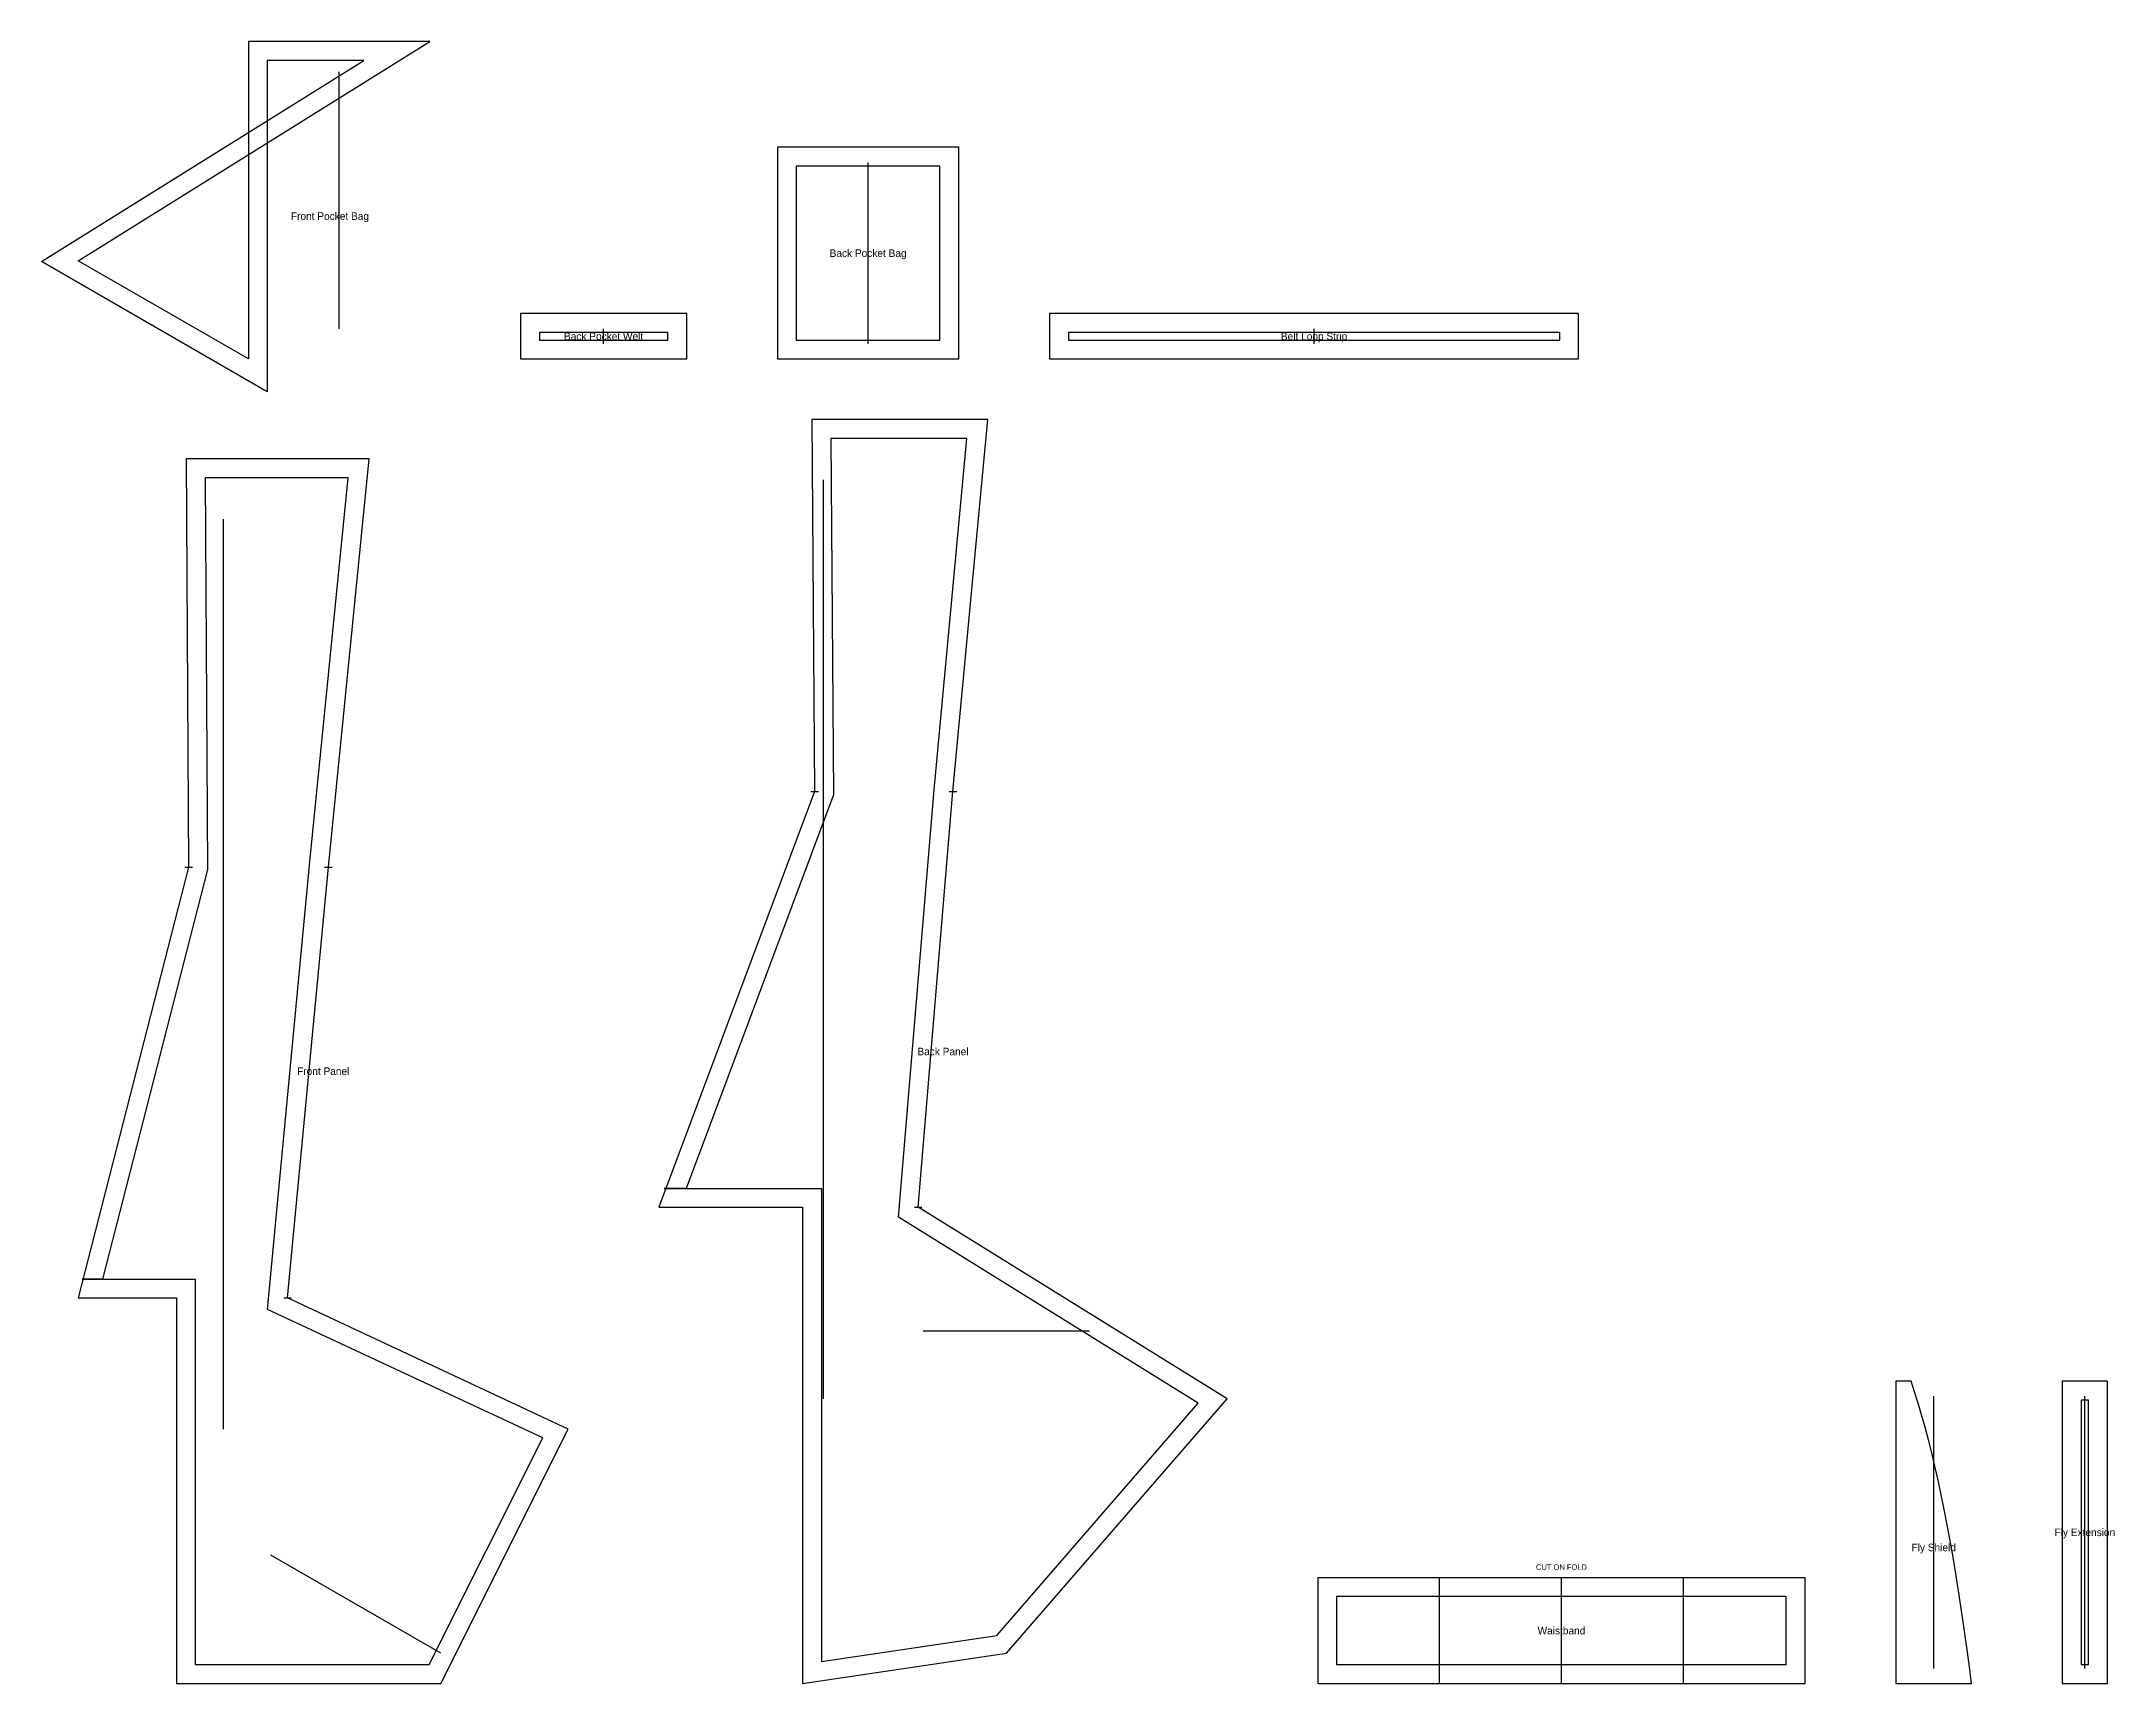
# Model space of a CAD drawing. Header units: inches. Extents: x -1.2 to 67.4, y 0 to 54.3.
import ezdxf
from ezdxf.enums import TextEntityAlignment as Align

# ---------------------------------------------------------------- set-up
doc = ezdxf.new("R2010")
doc.units = ezdxf.units.IN
for name, color, linetype in [('CUT', 7, 'CONTINUOUS'), ('GRAIN', 3, 'Continuous'), ('INTERNAL', 6, 'Continuous'), ('NOTCH', 1, 'CONTINUOUS'), ('SEAM_ALLOWANCE', 8, 'Continuous'), ('TEXT', 2, 'CONTINUOUS')]:
    doc.layers.add(name, color=color, linetype=linetype)

msp = doc.modelspace()

# ---------------------------------------------------------------- linework, layer by layer
at = {"layer": 'CUT'}
for points in [[(5.629, 43.8), (0, 47.05), (11.629, 54.3), (5.629, 54.3)], [(23.129, 43.8), (29.129, 43.8), (29.129, 50.8), (23.129, 50.8)], [(14.629, 43.8), (20.129, 43.8), (20.129, 45.3), (14.629, 45.3)], [(32.129, 43.8), (49.629, 43.8), (49.629, 45.3), (32.129, 45.3)], [(23.96, 0), (30.71, 1), (38, 9.415), (27.785, 15.75), (28.935, 29.5), (30.085, 41.8), (24.266, 41.8), (24.358, 29.5), (19.21, 15.75), (19.38, 15.75), (19.549, 15.75), (19.719, 15.75), (19.889, 15.75), (20.058, 15.75), (20.228, 15.75), (20.398, 15.75), (20.567, 15.75), (20.737, 15.75), (20.906, 15.75), (21.076, 15.75), (21.246, 15.75), (21.415, 15.75), (21.585, 15.75), (21.755, 15.75), (21.924, 15.75), (22.094, 15.75), (22.264, 15.75), (22.433, 15.75), (22.603, 15.75), (22.773, 15.75), (22.942, 15.75), (23.112, 15.75), (23.281, 15.75), (23.451, 15.75), (23.621, 15.75), (23.79, 15.75), (23.96, 15.75)], [(3.25, 0), (12, 0), (16.21, 8.415), (6.925, 12.75), (8.275, 27), (9.625, 40.5), (3.569, 40.5), (3.652, 27), (0, 12.75), (0.135, 12.75), (0.271, 12.75), (0.406, 12.75), (0.542, 12.75), (0.677, 12.75), (0.812, 12.75), (0.948, 12.75), (1.083, 12.75), (1.219, 12.75), (1.354, 12.75), (1.49, 12.75), (1.625, 12.75), (1.76, 12.75), (1.896, 12.75), (2.031, 12.75), (2.167, 12.75), (2.302, 12.75), (2.438, 12.75), (2.573, 12.75), (2.708, 12.75), (2.844, 12.75), (2.979, 12.75), (3.115, 12.75), (3.25, 12.75)], [(60.125, 0), (62.625, 0), (62.625, 0), (62.544, 0.643), (62.461, 1.27), (62.376, 1.882), (62.289, 2.48), (62.2, 3.062), (62.109, 3.63), (62.016, 4.182), (61.921, 4.72), (61.824, 5.243), (61.725, 5.75), (61.624, 6.242), (61.521, 6.72), (61.416, 7.183), (61.309, 7.63), (61.2, 8.062), (61.089, 8.48), (60.976, 8.883), (60.861, 9.27), (60.744, 9.643), (60.625, 10), (60.125, 10)], [(65.625, 0), (67.125, 0), (67.125, 10), (65.625, 10)], [(41, 0), (57.125, 0), (57.125, 3.5), (41, 3.5)]]:
    msp.add_lwpolyline(points, close=True, dxfattribs=at)
at = {"layer": 'GRAIN'}
for points in [[(8.629, 44.8), (8.629, 53.3)], [(26.129, 44.3), (26.129, 50.3)], [(17.379, 44.3), (17.379, 44.8)], [(40.879, 44.3), (40.879, 44.8)], [(24.648, 9.415), (24.648, 39.8)], [(4.812, 8.415), (4.812, 38.5)], [(61.375, 0.5), (61.375, 9.5)], [(66.375, 0.5), (66.375, 9.5)], [(49.062, 0.5), (49.062, 3)]]:
    msp.add_lwpolyline(points, dxfattribs=at)
at = {"layer": 'INTERNAL'}
for points in [[(27.949, 11.665), (33.449, 11.665)], [(12, 1), (6.371, 4.25)], [(45.031, 0), (45.031, 3.5)], [(49.062, 0), (49.062, 3.5)], [(53.094, 0), (53.094, 3.5)]]:
    msp.add_lwpolyline(points, dxfattribs=at)
at = {"layer": 'NOTCH'}
for p, q in [((24.233, 29.5), (24.483, 29.5)), ((28.81, 29.5), (29.06, 29.5)), ((3.527, 27), (3.777, 27)), ((8.15, 27), (8.4, 27)), ((27.66, 15.75), (27.91, 15.75)), ((6.8, 12.75), (7.05, 12.75))]:
    msp.add_line(p, q, dxfattribs=at)
at = {"layer": 'SEAM_ALLOWANCE'}
for points in [[(6.254, 42.717), (-1.214, 47.029), (9.445, 53.675), (6.254, 53.675)], [(23.754, 44.425), (28.504, 44.425), (28.504, 50.175), (23.754, 50.175)], [(15.254, 44.425), (19.504, 44.425), (19.504, 44.675), (15.254, 44.675)], [(32.754, 44.425), (49.004, 44.425), (49.004, 44.675), (32.754, 44.675)], [(24.585, 0.724), (30.389, 1.584), (37.048, 9.27), (27.13, 15.421), (28.312, 29.555), (29.399, 41.175), (24.896, 41.175), (24.984, 29.389), (20.111, 16.375), (19.38, 16.375), (19.549, 16.375), (19.719, 16.375), (19.889, 16.375), (20.058, 16.375), (20.228, 16.375), (20.398, 16.375), (20.567, 16.375), (20.737, 16.375), (20.906, 16.375), (21.076, 16.375), (21.246, 16.375), (21.415, 16.375), (21.585, 16.375), (21.755, 16.375), (21.924, 16.375), (22.094, 16.375), (22.264, 16.375), (22.433, 16.375), (22.603, 16.375), (22.773, 16.375), (22.942, 16.375), (23.112, 16.375), (23.281, 16.375), (23.451, 16.375), (23.621, 16.375), (23.79, 16.375), (24.585, 16.375)], [(3.875, 0.625), (11.614, 0.625), (15.364, 8.12), (6.261, 12.37), (7.653, 27.061), (8.934, 39.875), (4.198, 39.875), (4.277, 26.923), (0.805, 13.375), (0.135, 13.375), (0.271, 13.375), (0.406, 13.375), (0.542, 13.375), (0.677, 13.375), (0.812, 13.375), (0.948, 13.375), (1.083, 13.375), (1.219, 13.375), (1.354, 13.375), (1.49, 13.375), (1.625, 13.375), (1.76, 13.375), (1.896, 13.375), (2.031, 13.375), (2.167, 13.375), (2.302, 13.375), (2.438, 13.375), (2.573, 13.375), (2.708, 13.375), (2.844, 13.375), (2.979, 13.375), (3.115, 13.375), (3.875, 13.375)], [(66.25, 0.625), (66.5, 0.625), (66.5, 9.375), (66.25, 9.375)], [(41.625, 0.625), (56.5, 0.625), (56.5, 2.875), (41.625, 2.875)]]:
    msp.add_lwpolyline(points, close=True, dxfattribs=at)

# ---------------------------------------------------------------- texts
at = {"layer": 'TEXT'}
for s, height, p in [('Front Pocket Bag', 0.25, (8.329, 48.525)), ('Back Pocket Bag', 0.25, (26.129, 47.3)), ('Back Pocket Welt', 0.25, (17.379, 44.55)), ('Belt Loop Strip', 0.25, (40.879, 44.55)), ('Back Panel', 0.25, (28.605, 20.9)), ('Front Panel', 0.25, (8.105, 20.25)), ('Fly Extension', 0.25, (66.375, 5)), ('Fly Shield', 0.25, (61.375, 4.5)), ('CUT ON FOLD', 0.18, (49.062, 3.85)), ('Waistband', 0.25, (49.062, 1.75))]:
    msp.add_text(s, height=height, dxfattribs=at).set_placement(p, align=Align.MIDDLE_CENTER)

doc.saveas('drawing.dxf')
